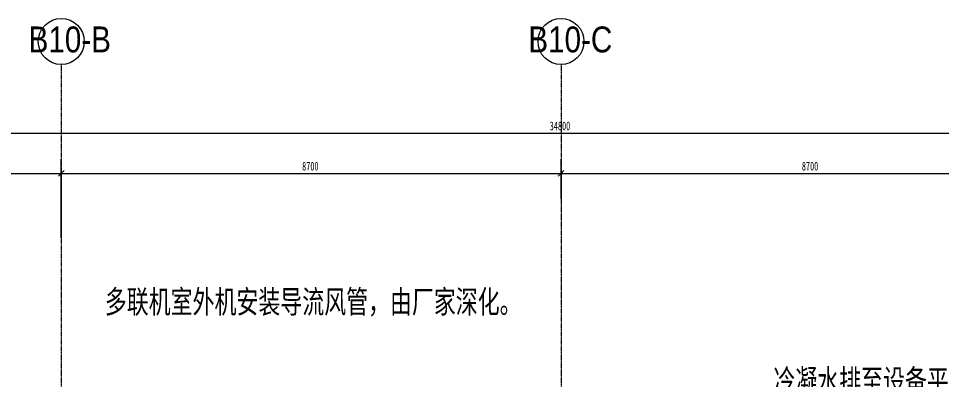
# Model space of a CAD drawing. Header units: millimetres. Extents: x 147592 to 200188, y -27981 to 8299.
# Drawn here: x 164555 to 180625, y 2020 to 8299 of the extents above; entities that cross this region are included whole.
import ezdxf

# ---------------------------------------------------------------- set-up
doc = ezdxf.new("R2010")
doc.units = ezdxf.units.MM
doc.linetypes.add('轴网线', pattern=[22.24, 12.7, -3.18, 3.18, -3.18])
doc.layers.add('0-1', color=7, linetype='Continuous', lineweight=5)
doc.layers.add('A-ANNO-DIMS-100', color=7, linetype='Continuous', lineweight=5)
for name, color, linetype, lineweight, true_color in [('0-2', 7, 'Continuous', 5, 0x515151), ('A-ANNO-DIMS-1', 7, 'Continuous', 5, 0x5151ff), ('G-ANNO-TEXT-2', 3, 'Continuous', 5, 0x00ff00), ('S-GRID-1', 7, '轴网线', 5, 0x5151ff), ('S-GRID-IDEN-1', 7, 'Continuous', 5, 0x515151), ('S-GRID-IDEN-2', 7, 'Continuous', 5, 0x5151ff)]:
    doc.layers.add(name, color=color, linetype=linetype, lineweight=lineweight, true_color=true_color)
doc.styles.add('TJ_FangSong', font='', dxfattribs={"width": 0.7, "height": 400})
doc.styles.add('TJ_FangSong_Narrow', font='', dxfattribs={"height": 450})
doc.styles.add('仿宋_1', font='', dxfattribs={"width": 0.7, "height": 150})
doc.styles.get('TJ_FangSong').set_extended_font_data('TJ_FangSong')
doc.styles.get('TJ_FangSong_Narrow').set_extended_font_data('TJ_FangSong_Narrow')
doc.styles.get('仿宋_1').set_extended_font_data('FangSong')
doc.dimstyles.new('对角线_-_1_5mm_仿宋_1', dxfattribs={"dimscale": 304.8, "dimtxt": 193.128667, "dimasz": 0.328084, "dimexe": 0.82021, "dimexo": 0.0625, "dimgap": 0.065617, "dimtad": 1, "dimdec": 0, "dimdsep": 46, "dimtxsty": '仿宋_1', "dimblk1": 'OBLIQUE', "dimblk2": 'OBLIQUE', "dimsah": 1, "dimcen": 0.09, "dimdle": 0.656168, "dimazin": 0, "dimtfac": 1, "dimtdec": 4, "dimtix": 1, "dimtmove": 0, "dimatfit": 3, "dimfxl": 2.624672, "dimfxlon": 1, "dimtvp": 1, "dimtolj": 1, "dimtzin": 0, "dimarcsym": 2})

# ---------------------------------------------------------------- blocks, each defined once
blk = doc.blocks.new('DIMBLOCK6-10-004 四层空调通风平面图')
at = {"layer": 'A-ANNO-DIMS-100', "color": 173, "true_color": 0x5151ff, "transparency": 16777216}
for p, q in [((156600, 4901), (156600, 5855)), ((165300, 4485), (165300, 5855)), ((156600, 5605), (156650, 5655)), ((165300, 5605), (165350, 5655)), ((156400, 5605), (165300, 5605)), ((156600, 5605), (156550, 5555)), ((156600, 5605), (156600, 4901)), ((165300, 5605), (165250, 5555)), ((165300, 5605), (165300, 4485))]:
    blk.add_line(p, q, dxfattribs=at)
at = {"layer": 'A-ANNO-DIMS-100', "color": 0, "transparency": 16777216, "insert": (160793, 5806), "char_height": 150, "width": 377.27, "attachment_point": 1, "line_spacing_factor": 0.898273, "style": '仿宋_1'}
blk.add_mtext('8700', dxfattribs=at)
blk = doc.blocks.new('_Oblique')
at = {"color": 0, "linetype": 'ByBlock', "lineweight": -2}
blk.add_line((-0.5, -0.5), (0.5, 0.5), dxfattribs=at)
blk = doc.blocks.new('DIMBLOCK7-10-004 四层空调通风平面图')
at = {"layer": 'A-ANNO-DIMS-100', "color": 173, "true_color": 0x5151ff, "transparency": 16777216}
for p, q in [((165300, 4485), (165300, 5855)), ((174000, 5168), (174000, 5855)), ((165300, 5605), (165350, 5655)), ((174000, 5605), (174050, 5655)), ((165300, 5605), (165250, 5555)), ((165300, 5605), (174000, 5605)), ((165300, 5605), (165300, 4485)), ((174000, 5605), (173950, 5555)), ((174000, 5605), (174000, 5168))]:
    blk.add_line(p, q, dxfattribs=at)
at = {"layer": 'A-ANNO-DIMS-100', "color": 0, "transparency": 16777216, "insert": (169493, 5806), "char_height": 150, "width": 377.27, "attachment_point": 1, "line_spacing_factor": 0.898273, "style": '仿宋_1'}
blk.add_mtext('8700', dxfattribs=at)
blk = doc.blocks.new('DIMBLOCK8-10-004 四层空调通风平面图')
at = {"layer": 'A-ANNO-DIMS-100', "color": 173, "true_color": 0x5151ff, "transparency": 16777216}
for p, q in [((182700, 6405), (182700, 5355)), ((182700, 5605), (182700, 6405)), ((174000, 5168), (174000, 5855)), ((174000, 5605), (174050, 5655)), ((182700, 5605), (182750, 5655)), ((174000, 5605), (173950, 5555)), ((174000, 5605), (182700, 5605)), ((174000, 5605), (174000, 5168)), ((182700, 5605), (182650, 5555))]:
    blk.add_line(p, q, dxfattribs=at)
at = {"layer": 'A-ANNO-DIMS-100', "color": 0, "transparency": 16777216, "insert": (178193, 5806), "char_height": 150, "width": 377.27, "attachment_point": 1, "line_spacing_factor": 0.898273, "style": '仿宋_1'}
blk.add_mtext('8700', dxfattribs=at)
blk = doc.blocks.new('DIMBLOCK10-10-004 四层空调通风平面图')
at = {"layer": 'A-ANNO-DIMS-100', "color": 173, "true_color": 0x5151ff, "transparency": 16777216}
for p, q in [((156600, 4901), (156600, 6555)), ((191400, 3539), (191400, 6555)), ((156400, 6305), (191600, 6305)), ((156600, 6305), (156550, 6255)), ((156600, 6305), (156650, 6355)), ((156600, 6305), (156600, 4901)), ((191400, 6305), (191350, 6255)), ((191400, 6305), (191450, 6355)), ((191400, 6305), (191400, 3539))]:
    blk.add_line(p, q, dxfattribs=at)
at = {"layer": 'A-ANNO-DIMS-100', "color": 0, "transparency": 16777216, "insert": (173804, 6506), "char_height": 150, "width": 471.59, "attachment_point": 1, "line_spacing_factor": 0.898273, "style": '仿宋_1'}
blk.add_mtext('34800', dxfattribs=at)
blk = doc.blocks.new('轴网 - R4_0-512320-10-004 四层空调通风平面图')
at = {"layer": 'S-GRID-IDEN-2'}
blk.add_circle((0, 0), 4, dxfattribs=at)
blk = doc.blocks.new('YXQH_AR_B9-20_rvt-1-10-004 四层空调通风平面图')
at = {"layer": 'S-GRID-1'}
for p, q in [((165300, 7499.5), (165300, -27181.2)), ((174000, 7499.5), (174000, -27181.2))]:
    blk.add_line(p, q, dxfattribs=at)
at = {"layer": '0-2', "xscale": 99.99999999999993, "yscale": 99.99999999999993, "zscale": 99.99999999999993, "rotation": 180}
for p in [(165300, 7899.5), (174000, 7899.5)]:
    blk.add_blockref('轴网 - R4_0-512320-10-004 四层空调通风平面图', p, dxfattribs=at)
at = {"layer": 'S-GRID-IDEN-1', "char_height": 450, "width": 1370.886, "attachment_point": 1, "style": 'TJ_FangSong_Narrow'}
for s, insert in [('B10-B', (164731.7, 8160)), ('B10-C', (173431.7, 8160))]:
    blk.add_mtext(s, dxfattribs=dict(at, insert=insert))
at = {"layer": 'A-ANNO-DIMS-1'}
for base, p1, p2, override, picture, middle in [((191400, 6304.7), (156600, 4901.1), (191400, 3538.6), {"dimpost": '<>', "dimfxl": 34826.662137}, 'DIMBLOCK10-10-004 四层空调通风平面图', (174000, 6400.5)), ((182700, 5604.7), (174000, 5168), (182700, 6404.7), {"dimpost": '<>', "dimfxl": 8787.456893}, 'DIMBLOCK8-10-004 四层空调通风平面图', (178350, 5700.5)), ((165300, 5604.7), (156600, 4901.1), (165300, 4484.8), {"dimpost": '<>', "dimfxl": 8709.95669}, 'DIMBLOCK6-10-004 四层空调通风平面图', (160950, 5700.5)), ((174000, 5604.7), (165300, 4484.8), (174000, 5168), {"dimpost": '<>', "dimfxl": 8726.785206}, 'DIMBLOCK7-10-004 四层空调通风平面图', (169650, 5700.5))]:
    dim = blk.add_linear_dim(base=base, p1=p1, p2=p2, dimstyle='对角线_-_1_5mm_仿宋_1', override=override, dxfattribs=at)
    dim.commit()
    dim.dimension.update_dxf_attribs({"geometry": picture, "text_midpoint": middle})

msp = doc.modelspace()

# ---------------------------------------------------------------- block references
at = {"layer": '0-1'}
msp.add_blockref('YXQH_AR_B9-20_rvt-1-10-004 四层空调通风平面图', (0, 0), dxfattribs=at)

# ---------------------------------------------------------------- texts
at = {"layer": 'G-ANNO-TEXT-2', "char_height": 400, "attachment_point": 1, "style": 'TJ_FangSong'}
for s, insert, width in [('多联机室外机安装导流风管，由厂家深化。', (166058.1, 3573.5), 8849.828), ('冷凝水排至设备平台地漏', (177696.9, 2195.2), 5123.585)]:
    msp.add_mtext(s, dxfattribs=dict(at, insert=insert, width=width))

doc.saveas('drawing.dxf')
